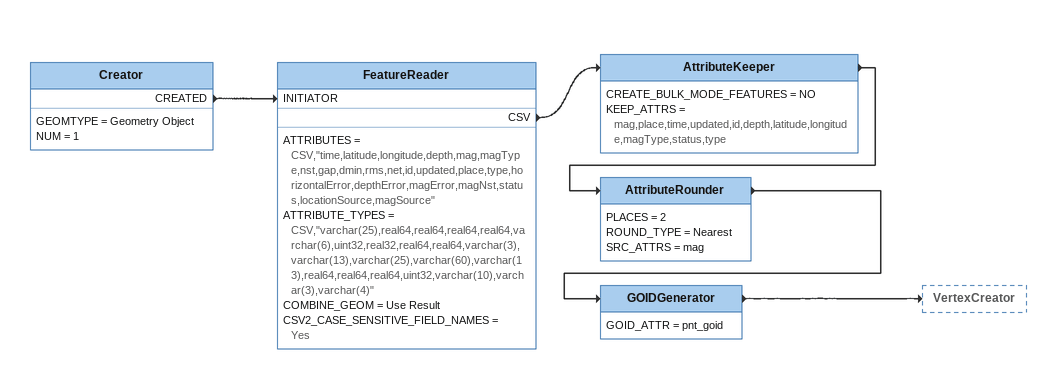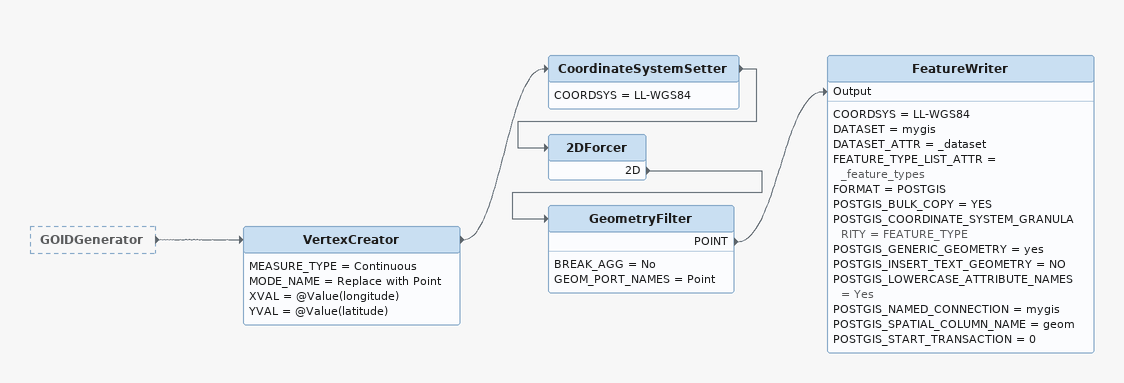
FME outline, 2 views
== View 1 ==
Creator
    GEOMTYPE = Geometry Object
    NUM = 1
    CREATED -> FeatureReader [INITIATOR]
FeatureReader
    ATTRIBUTES = CSV,"time,latitude,longitude,depth,mag,magType,nst,gap,dmin,rms,net,id,updated,place,type,horizontalError,depthError,magError,magNst,status,locationSource,magSource"
    ATTRIBUTE_TYPES = CSV,"varchar(25),real64,real64,real64,real64,varchar(6),uint32,real32,real64,real64,varchar(3),varchar(13),varchar(25),varchar(60),varchar(13),real64,real64,real64,uint32,varchar(10),varchar(3),varchar(4)"
    COMBINE_GEOM = Use Result
    CSV2_CASE_SENSITIVE_FIELD_NAMES = Yes
    CSV -> AttributeKeeper
AttributeKeeper
    CREATE_BULK_MODE_FEATURES = NO
    KEEP_ATTRS = mag,place,time,updated,id,depth,latitude,longitude,magType,status,type
    -> AttributeRounder
AttributeRounder
    PLACES = 2
    ROUND_TYPE = Nearest
    SRC_ATTRS = mag
    -> GOIDGenerator
GOIDGenerator
    GOID_ATTR = pnt_goid
    -> VertexCreator

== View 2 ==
GOIDGenerator [outside]
    -> VertexCreator
VertexCreator
    MEASURE_TYPE = Continuous
    MODE_NAME = Replace with Point
    XVAL = @Value(longitude)
    YVAL = @Value(latitude)
    -> CoordinateSystemSetter
CoordinateSystemSetter
    COORDSYS = LL-WGS84
    -> 2DForcer
2DForcer
    2D -> GeometryFilter
GeometryFilter
    BREAK_AGG = No
    GEOM_PORT_NAMES = Point
    POINT -> FeatureWriter [Output]
FeatureWriter
    COORDSYS = LL-WGS84
    DATASET = mygis
    DATASET_ATTR = _dataset
    FEATURE_TYPE_LIST_ATTR = _feature_types
    FORMAT = POSTGIS
    POSTGIS_BULK_COPY = YES
    POSTGIS_COORDINATE_SYSTEM_GRANULARITY = FEATURE_TYPE
    POSTGIS_GENERIC_GEOMETRY = yes
    POSTGIS_INSERT_TEXT_GEOMETRY = NO
    POSTGIS_LOWERCASE_ATTRIBUTE_NAMES = Yes
    POSTGIS_NAMED_CONNECTION = mygis
    POSTGIS_SPATIAL_COLUMN_NAME = geom
    POSTGIS_START_TRANSACTION = 0
